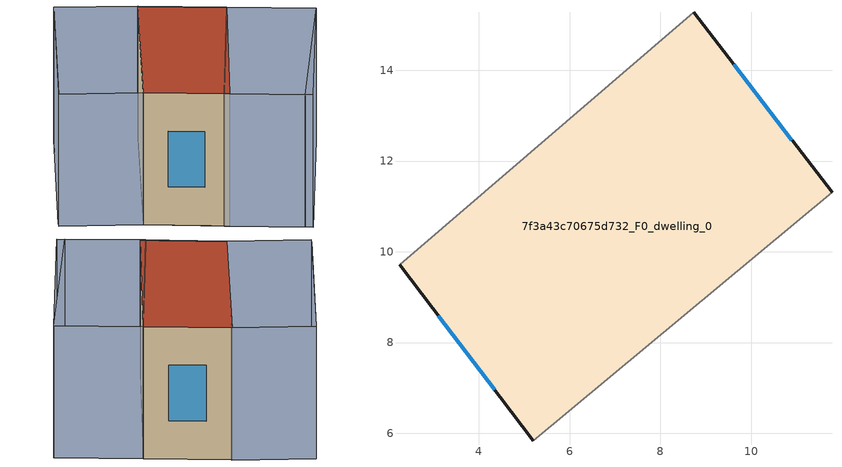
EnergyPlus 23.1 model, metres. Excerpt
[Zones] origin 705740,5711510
7f3a43c70675d732_F0_dwelling_0
 floor ground (EU_floor_Construction): 11.78,11.32 8.73,15.28 2.25,9.72 5.2,5.84 z0
 wall outside (EU_wall_Construction): 8.73,15.28 11.78,11.32 / 5.2,5.84 2.25,9.72 z0:9
 wall adiabatic (EU_wall_Construction): 11.78,11.32 5.2,5.84 / 2.25,9.72 8.73,15.28 z0:9
 window (EU_Window_Construction): 9.61,14.13 10.9,12.46 / 4.35,6.96 3.1,8.59 z2.6:6.4
 roof outside (EU_roof_Construction): 8.73,15.28 11.78,11.32 5.2,5.84 2.25,9.72 z9
shading: 7.79,2.49 14.83,7.35 / 11.78,11.32 14.83,7.35 / 14.83,7.35 8.05,2.13 / 8.05,2.13 4.99,6.09 / 4.99,6.09 11.78,11.32 / -0.82,13.32 5.7,18.88 / 5.7,18.88 8.77,15.27 / 8.77,15.27 2.25,9.72 / 2.25,9.72 -0.82,13.32 / 5.7,18.88 -0.67,13.45 z0:9
[Building]
EU S2 Campaign: North Axis=0; Terrain=City; Solar Distribution=FullExterior
[Site:Location]
London: Latitude=51.5; Longitude=-0.5; Time Zone=0; Elevation=25
[SizingPeriod:WeatherFileDays]
AnnualSizingPeriod: Begin Month=1; Begin Day of Month=1; End Month=12; End Day of Month=31; Day of Week for Start Day=Monday; Use Weather File Daylight Saving Period=No; Use Weather File Rain and Snow Indicators=No
[MATERIAL]
EU_InternalMass_Material: Roughness=MediumRough; Thickness=0.1; Conductivity=1; Density=1800; Specific Heat=900; Thermal Absorptance=0.9; Solar Absorptance=0.7; Visible Absorptance=0.7
[MATERIAL:NOMASS] Roughness=MediumRough; Thermal Absorptance=0.9; Solar Absorptance=0.7; Visible Absorptance=0.7
Name | Thermal Resistance
EU_wall_NoMass | 0.724719
EU_roof_NoMass | 2.98947
EU_floor_NoMass | 2.39157
[WINDOWMATERIAL:SIMPLEGLAZINGSYSTEM]
EU_Window_SimpleGlazing: UFactor=2.63425; Solar Heat Gain Coefficient=0.76; Visible Transmittance=0.76
[CONSTRUCTION]
EU_wall_Construction: EU_wall_NoMass
EU_roof_Construction: EU_roof_NoMass
EU_floor_Construction: EU_floor_NoMass
EU_InternalMass_Construction: EU_InternalMass_Material
EU_Window_Construction: EU_Window_SimpleGlazing
[ZONE]
7f3a43c70675d732_F0_dwelling_0: Type=1; Multiplier=1; Ceiling Height=autocalculate; Volume=379.514; Floor Area=autocalculate; Part of Total Floor Area=Yes
[INTERNALMASS]
7f3a43c70675d732_F0_dwelling_0_EU_InternalMass: Construction=EU_InternalMass_Construction; Zone or ZoneList=7f3a43c70675d732_F0_dwelling_0; Surface Area=42.1679
[OTHEREQUIPMENT]
EU_Step8_InternalGain_7f3a43c70675d732_F0_dwelling_0_f000: Fuel Type=Electricity; Zone or ZoneList or Space or SpaceList=7f3a43c70675d732_F0_dwelling_0; Schedule=EU_Step8_GainSchedule_7f3a43c70675d732_F0_dwelling_0_f000; Design Level Calculation Method=Watts/Area; Power per Zone Floor Area=1; Fraction Latent=0; Fraction Radiant=0; Fraction Lost=0; Carbon Dioxide Generation Rate=0; EndUse Subcategory=EU_Step8_InternalGains
[ZONEVENTILATION:DESIGNFLOWRATE]
EU_ConstantAir_7f3a43c70675d732_F0_dwelling_0: Zone or ZoneList or Space or SpaceList=7f3a43c70675d732_F0_dwelling_0; Schedule=EU_AlwaysOn; Design Flow Rate Calculation Method=AirChanges/Hour; Air Changes per Hour=0.418135; Ventilation Type=Natural; Fan Pressure Rise=0; Fan Total Efficiency=1; Constant Term Coefficient=1; Temperature Term Coefficient=0; Velocity Term Coefficient=0; Velocity Squared Term Coefficient=0; Minimum Indoor Temperature=-100; Maximum Indoor Temperature=100; Delta Temperature=-100; Minimum Outdoor Temperature=-100; Maximum Outdoor Temperature=100; Maximum Wind Speed=40
[HVACTEMPLATE:THERMOSTAT]
EU_HeatOnly_7f3a43c70675d732_F0_dwelling_0: Constant Heating Setpoint=20; Constant Cooling Setpoint=50
[HVACTEMPLATE:ZONE:IDEALLOADSAIRSYSTEM]
7f3a43c70675d732_F0_dwelling_0: Template Thermostat=EU_HeatOnly_7f3a43c70675d732_F0_dwelling_0; System Availability Schedule=EU_AlwaysOn; Maximum Heating Supply Air Temperature=50; Minimum Cooling Supply Air Temperature=13; Maximum Heating Supply Air Humidity Ratio=0.0156; Minimum Cooling Supply Air Humidity Ratio=0.0077; Heating Limit=NoLimit; Cooling Limit=NoLimit; Heating Availability Schedule=EU_AlwaysOn; Cooling Availability Schedule=EU_CoolingOff; Dehumidification Control Type=ConstantSensibleHeatRatio; Cooling Sensible Heat Ratio=0.7; Dehumidification Setpoint=60; Humidification Control Type=None; Humidification Setpoint=30; Outdoor Air Method=None; Outdoor Air Flow Rate per Person=0.00944; Outdoor Air Flow Rate per Zone Floor Area=0; Outdoor Air Flow Rate per Zone=0; Demand Controlled Ventilation Type=None; Outdoor Air Economizer Type=NoEconomizer; Heat Recovery Type=None; Sensible Heat Recovery Effectiveness=0.7; Latent Heat Recovery Effectiveness=0.65
[SIZING:ZONE]
7f3a43c70675d732_F0_dwelling_0: Zone Cooling Design Supply Air Temperature Input Method=SupplyAirTemperature; Zone Cooling Design Supply Air Temperature=13; Zone Heating Design Supply Air Temperature Input Method=SupplyAirTemperature; Zone Heating Design Supply Air Temperature=50; Zone Cooling Design Supply Air Humidity Ratio=0.008; Zone Heating Design Supply Air Humidity Ratio=0.008; Cooling Design Air Flow Method=DesignDay; Cooling Design Air Flow Rate=0; Cooling Minimum Air Flow per Zone Floor Area=0.000762; Cooling Minimum Air Flow=0; Cooling Minimum Air Flow Fraction=0.2; Heating Design Air Flow Method=DesignDay; Heating Design Air Flow Rate=0; Heating Maximum Air Flow per Zone Floor Area=0.002032; Heating Maximum Air Flow=0.141576; Heating Maximum Air Flow Fraction=0.3; Account for Dedicated Outdoor Air System=No; Dedicated Outdoor Air System Control Strategy=NeutralSupplyAir; Dedicated Outdoor Air Low Setpoint Temperature for Design=autosize; Dedicated Outdoor Air High Setpoint Temperature for Design=autosize; Zone Load Sizing Method=Sensible Load Only No Latent Load; Zone Latent Cooling Design Supply Air Humidity Ratio Input Method=HumidityRatioDifference; Zone Cooling Design Supply Air Humidity Ratio Difference=0.005; Zone Latent Heating Design Supply Air Humidity Ratio Input Method=HumidityRatioDifference; Zone Humidification Design Supply Air Humidity Ratio Difference=0.005
[SCHEDULE:CONSTANT]
Name | Hourly Value
EU_AlwaysOn | 1
EU_CoolingOff | 0
[SCHEDULE:FILE]
EU_Step8_GainSchedule_7f3a43c70675d732_F0_dwelling_0_f000: File=../../schedules/7f3a43c70675d732/7f3a43c70675d732_F0_dwelling_0_f000_gain.csv; Column Number=1; Rows to Skip at Top=0; Number of Hours of Data=8760; Column Separator=Comma; Interpolate to Timestep=No; Minutes per Item=60; Adjust Schedule for Daylight Savings=Yes
